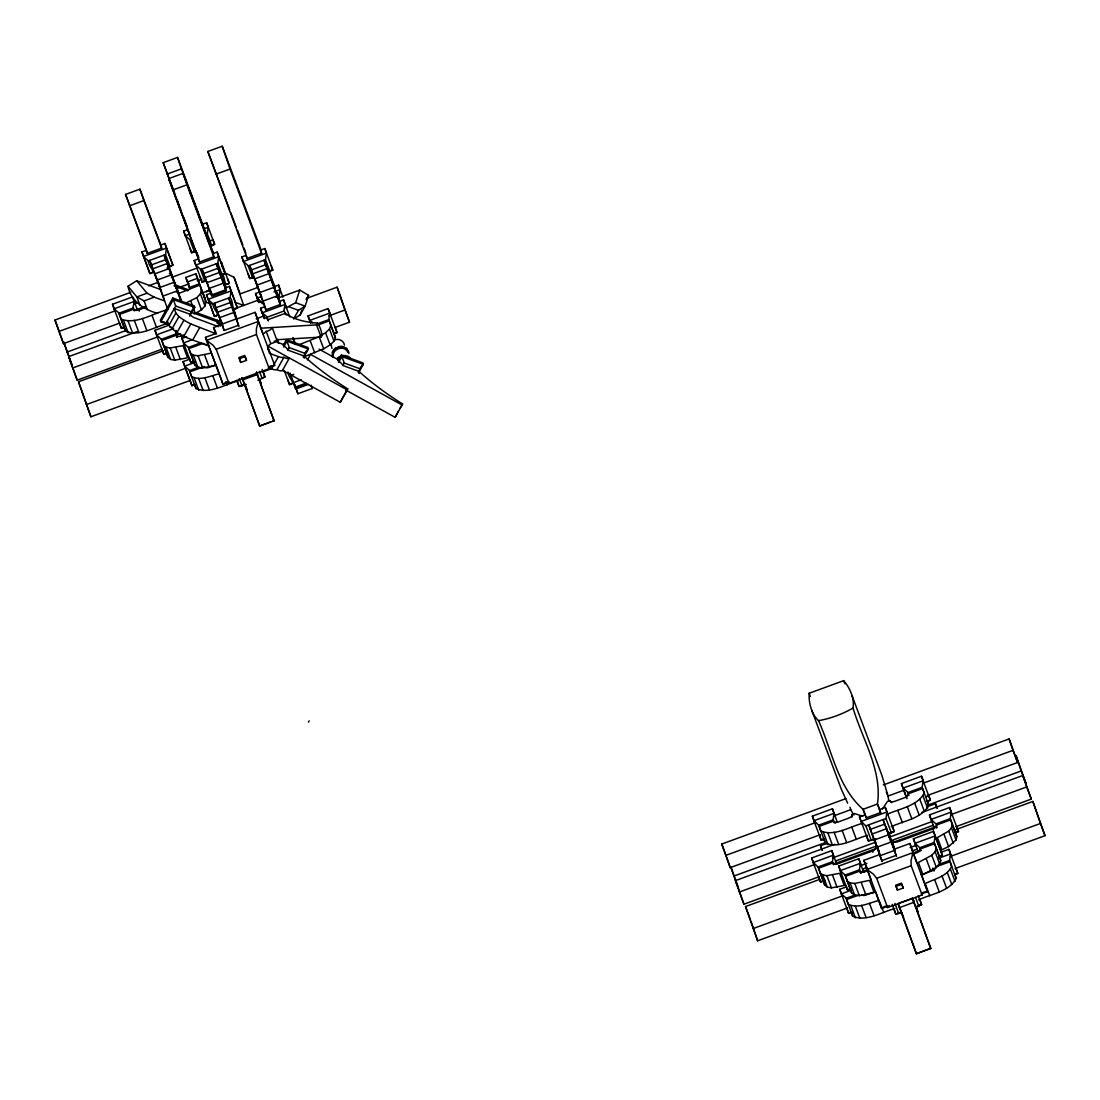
<?xml version="1.0" encoding="UTF-8"?>
<svg xmlns="http://www.w3.org/2000/svg" width="1100" height="1100" viewBox="0 0 1100 1100"><rect width="100%" height="100%" fill="white"/><g stroke="black" fill="none" stroke-linecap="round" stroke-linejoin="round"><path stroke-width="1.5" d="M851.991 817.149L852.225 814.289L854.343 813.519L862.826 816.2M331.114 343.887L331.897 348.439M175.849 330.509L176.825 336.971M186.065 302.899L196.886 297.66L200.42 293.81L201.396 289.589L199.843 285.038L178.489 293.562L168.685 267.314M190.809 301.166L195.387 313.363L201.451 309.856L204.985 305.993L205.961 301.785L204.407 297.22M955.268 832.054L956.835 836.605L956.051 839.974L948.599 846.56L941.93 849.764L937.365 837.567L948.736 831.105L951.473 827.791L952.256 824.423L950.702 819.857L936.334 825.11A4.592 2.406 -20.5 0 1 932.8 828.974L898.315 841.582A4.592 2.406 -20.5 0 1 893.227 840.881L893.681 842.091L936.787 826.334L936.334 825.11M124.493 327.181L121.399 328.322L114.098 308.811L134.2 301.455L133.141 306.845L134.379 310.915A4.592 2.406 -20.5 0 1 134.2 310.42L145.269 306.377M203.39 227.356L202.345 224.317L206.663 222.736L208.216 227.301L207.309 233.833L211.874 246.015L212.341 244.709L214.624 244.365L213.056 239.8L208.752 241.381L209.784 244.42M222.516 267.355L221.279 261.745L229.24 283.374L224.647 285.051M241.835 256.946L249.796 278.575L251.68 277.406L252.794 278.135L247.995 265.471L243.403 261.511L241.835 256.946L246.153 255.379L247.184 258.418L261.553 253.165L260.521 250.113L264.825 248.545L266.393 253.11L265.471 259.641L270.036 271.824L270.504 270.518L272.786 270.174L271.219 265.609M265.609 263.986L275.261 289.74L274.23 286.688L278.534 285.12L280.101 289.685L279.18 296.216L276.045 297.357M259.861 291.94L255.544 293.521L258.472 301.744A8.03 4.221 -20.5 0 1 262.391 303.738L263.835 303.215L265.911 309.746L280.28 304.494L279.235 301.441L283.553 299.874L285.106 304.439L284.048 309.829L285.56 314.627M906.909 798.655L902.976 788.15L923.093 780.794L922.171 787.325L928.758 805.296C921.814 818.565 903.774 820.765 891.261 826.705M939.18 855.91L940.747 860.461L939.675 863.94L936.361 867.46L922.982 874.665L918.404 862.482L931.782 855.277L935.11 851.758L936.183 848.279L934.615 843.714L920.246 848.966A4.592 2.406 -20.5 0 1 916.726 852.83L912.409 854.398M934.423 828.465L931.054 819.459L951.156 812.102L950.249 818.634L955.721 833.264L956.189 831.957L958.471 831.614L956.904 827.049M938.121 858.468L950.496 853.93L949.589 860.461L956.175 878.433C949.231 891.715 931.191 893.915 918.679 899.855M285.835 308L295.666 302.692L299.75 290.07L308.632 295.336L305.126 306.157L300.231 314.889L294.896 318.202M300.231 314.889L301.771 310.145M303.6 356.95L323.702 348.824L319.137 336.627L325.572 332.736L329.464 329.01L330.825 325.421L329.257 320.856L318.093 324.954M323.702 348.824L330.137 344.933L334.029 341.192L335.39 337.618L333.836 333.053M886.696 814.523C899.209 808.582 917.249 806.383 924.192 793.1L922.625 788.535L908.256 793.801A4.592 2.406 -20.5 0 1 904.723 797.651L894.671 801.336A4.592 2.406 -20.5 0 1 889.584 800.621L887.466 801.405L882.489 808.995M929.775 895.799L925.21 883.602C934.23 878.941 947.334 876.521 951.596 866.25L950.043 861.685L935.674 866.938A4.592 2.406 -20.5 0 1 932.14 870.801L921.305 874.761M268.538 367.868L271.494 368.954A9.652 3.671 29.3 0 0 276.994 369.641A5.404 2.062 29.3 0 0 282.507 370.329L340.285 402.256L347.724 388.877A136.551 51.961 29.3 0 1 303.971 356.001L287.911 350.116A8.03 3.053 29.3 0 0 284.185 346.087L283.663 344.561L274.216 341.11M340.285 402.256L347.724 388.877M345.62 389.964L395.12 417.326L398.461 411.207M395.12 417.326L402.572 403.947A134.571 51.205 29.3 0 1 358.93 371.374L342.856 365.489A8.03 3.053 29.3 0 0 339.144 361.474L338.621 359.947L319.124 349.181M267.712 346.459L270.793 343.626A5.404 2.833 -20.5 0 0 276.732 339.735L321.09 337.095L316.525 324.899L317.488 323.056A92.84 48.771 -20.5 0 1 285.106 313.404L267.864 319.715A8.03 4.221 -20.5 0 0 263.945 317.721L262.391 313.156M321.09 337.095L322.053 335.252A19.896 8.566 86.6 0 0 317.488 323.056M276.732 339.735L272.168 327.553A5.404 2.833 -20.5 0 1 266.214 331.43L263.147 334.276L255.131 312.331L236.445 319.165L238.535 325.256L224.166 330.509L222.076 324.431L213.565 327.539L215.641 333.63L205.48 337.343L222.97 384.271L229.24 381.975M191.441 313.308L194.755 307.395L194.246 305.869L172.81 298.018L160.339 320.224L160.861 321.75L168.52 324.555M169.18 324.486L165.976 323.304L175.67 306.034L172.81 298.018M209.591 346.28C195.759 340.464 179.107 337.343 168.919 325.394L175.849 313.06L174.281 308.495L190.355 314.38A4.592 1.746 29.3 0 0 193.559 317.405L218.488 326.686M171.999 328.928L178.929 316.58L175.849 313.06M176.99 332.544L183.92 320.21L178.929 316.58M165.976 323.304L164.271 322.025L160.861 321.75L173.333 299.544L194.755 307.395L192.28 309.815L189.654 315.618A4.592 1.746 29.3 0 0 189.887 316.085M183.879 336.27L190.809 323.936L216.521 333.946M192.692 340.093L199.609 327.759M220.522 326.164A8.03 3.053 29.3 0 0 217.305 323.084L217.484 320.334L218.006 321.846A8.03 3.053 29.3 0 1 221.224 324.926M217.305 323.084L218.006 321.846M293.576 319.028L298.471 310.31L305.126 306.157L295.666 302.692M283.113 345.551L286.44 339.639L307.863 347.476L308.385 349.002L304.219 356.4M283.635 347.077L286.962 341.151L286.44 339.639M271.494 368.954L278.424 356.62A9.652 3.671 29.3 0 0 283.924 357.308A5.404 2.062 29.3 0 0 289.424 357.995L282.507 370.329M276.994 369.641L283.924 357.308M287.911 350.116L289.286 347.641L286.962 341.151L308.385 349.002L305.91 351.423L303.284 357.225M307.464 359.893L310.544 354.406L402.05 404.993M338.058 360.938L341.385 355.011L362.808 362.862L363.33 364.375L359.178 371.786M338.58 362.45L341.907 356.538L341.385 355.011M342.856 365.489L344.245 363.027L341.907 356.538L363.33 364.375L360.855 366.809L358.229 372.611M308.468 722.081L309.155 720.844M400.249 408.045L402.572 403.947M217.154 252.12L225.115 273.749L222.833 274.093L222.365 275.399L217.8 263.216L218.721 256.685L217.154 252.12L212.85 253.688L213.881 256.74L199.512 261.993L168.657 178.654L183.026 173.401L213.345 254.32M306.048 299.489L308.632 295.336M157.657 313.294C144.196 309.98 130.57 300.589 127.999 286.248L136.675 280.761L160.683 289.548L164.588 300.96L154.248 297.165L147.029 293.191L136.675 280.761M299.021 344.768L317.653 337.301M333.809 340.368C337.782 337.893 343.915 340.312 344.451 345.153M189.379 233.558L163.185 162.676L177.554 157.424L213.702 253.866M247.335 258.789L207.845 151.484L222.214 146.231L261.415 250.827M167.09 174.089L181.459 168.836L177.554 157.424M147.4 253.715L125.551 194.425L139.92 189.173L161.453 246.62M129.456 205.837L143.825 200.571L139.92 189.173M172.562 190.066L186.931 184.814L183.026 173.401M215.669 174.295L230.038 169.042L222.214 146.231M183.673 231.137L191.634 252.78L193.518 251.597L194.631 252.326L189.833 239.663L185.24 235.702L183.673 231.137L187.976 229.57M185.24 235.702L189.833 234.025M203.624 228.979L208.216 227.301M152.955 272.415L149.889 273.543L141.928 251.914L146.231 250.333L147.276 253.371L161.645 248.119L160.6 245.08L164.917 243.499L172.879 265.127L169.812 266.255M166.994 267.933L172.879 265.127L166.471 248.064L143.481 256.479L148.321 260.906L165.564 254.595L166.471 248.064L164.917 243.499M167.819 309.581L151.319 264.935L165.688 259.683L164.12 255.117L175.532 285.161M196.226 251.089L191.634 252.78L190.066 248.215M211.558 245.492L214.624 244.365L206.663 222.736M152.708 268.854L167.076 263.587L165.688 259.683M154.55 273.928L168.919 268.675L167.076 263.587M194.164 260.521L202.125 282.15L204.009 280.981L205.123 281.71L200.324 269.046L195.731 265.086L194.164 260.521L198.481 258.954L199.512 261.993M169.4 273.776L170.844 273.254M195.731 265.086L218.721 256.685L225.115 273.749L220.522 275.426M156.846 280.17L171.215 274.918L181.074 301.345M119.776 323.043L63.47 343.64L55 320.031L130.845 292.298M148.596 285.808L158.276 282.26M171.38 277.461L196.666 268.221M200.558 269.514L217.8 263.216M119.845 323.757L121.399 328.322L123.282 327.14L124.396 327.869L118.69 312.771L114.098 308.811L112.53 304.246L132.646 296.89L135.053 303.586M189.929 288.722L185.804 277.447L195.855 273.762L204.861 298.444L203.17 293.274M159.596 287.581L173.965 282.329M147.029 293.191L136.868 296.918L127.999 286.248M217.924 268.304L225.748 289.781L211.379 295.034L203.555 273.556L217.924 268.304L216.356 263.739L222.186 279.455M197.423 278.327L187.371 282.012L189.324 287.485L199.375 283.814L195.855 273.762M243.403 261.511L266.393 253.11M205.04 277.764L219.409 272.498M58.905 331.444L115.211 310.846M134.502 303.793L137.72 302.61M176.33 288.489L189.2 283.786M197.244 280.844L202.07 279.084M140.099 305.525L136.868 296.918L144.086 300.891L154.248 297.165M162.8 296.175L177.169 290.909M205.191 281.036L202.125 282.15L201.603 280.637M176.261 292.064L177.691 291.541M118.924 313.239L133.292 307.986M248.229 265.939L265.471 259.641M206.841 282.741L221.21 277.489M167.31 323.62C154.151 327.058 139.081 337.012 125.51 331.21L119.377 314.462L133.746 309.21A4.592 2.406 -20.5 0 0 138.834 309.911L146.025 307.285M266.228 310.585L251.226 269.981L265.595 264.729L264.041 260.164L278.657 299.173M208.959 288.502L223.327 283.236M252.615 273.886L266.984 268.634L265.595 264.729M201.809 293.04L209.853 290.097M209.316 290.661L206.25 291.789L208.134 290.606L209.248 291.335M252.863 277.461L249.796 278.575L248.229 274.024M268.194 271.851L272.786 270.174L264.825 248.545M217.511 315.301L214.445 316.415L206.484 294.786L210.801 293.205L211.846 296.257L226.215 290.991L225.17 287.952L229.474 286.371L237.435 308.014L234.369 309.127M120.945 319.028C136.139 325.105 152.708 313.308 167.338 309.76M254.458 278.96L268.826 273.707L266.984 268.634M63.814 342.155L71.72 364.237L67.141 352.041L126.514 330.33M256.754 285.216L271.123 279.95L280.596 305.332M162.222 349.099L77.179 380.201L68.709 356.606L137.142 331.581M230.12 297.468C234.272 302.541 230.629 311.438 237.435 308.014L231.041 290.936L208.051 299.351L212.877 303.779L230.12 297.468L231.041 290.936L229.474 286.371M239.786 294.03L258.252 287.279M194.012 313.857L196.914 312.799L221.403 321.764L222.626 325.366M224.056 330.234L215.875 307.821L230.244 302.555L228.69 298.004L237.201 320.306M157.382 337.012L154.976 330.316L168.974 325.188M259.504 292.627L273.873 287.375M217.456 312.262L231.825 307.01L230.244 302.555M166.939 353.251L163.845 354.379L156.53 334.868L173.553 328.653M258.789 302.582L257.111 298.086L261.704 296.409M273.969 291.926L280.101 289.685M72.614 368.019L158.551 336.586M237.16 319.756L233.53 309.155L259.091 299.805M262.707 301.207L277.076 295.955M219.436 317.735L233.805 312.469L231.825 307.01M156.53 334.868L161.356 339.309L175.725 334.043M175.684 330.536L177.389 334.799L180.579 333.63M299.75 290.07L278.204 297.949L279.647 302.197M163.377 345.084L166.045 347.188L170.197 347.985L182.971 345.62L187.536 357.816L174.762 360.181L170.61 359.384L167.956 357.28L161.824 340.519L176.192 335.266A4.592 2.406 -20.5 0 0 181.28 335.968L184.333 334.854M268.317 320.925L266.365 316.291L262.116 312.84L260.562 308.275L264.866 306.694M184.401 345.097L181.995 338.401L186.629 336.696M221.829 324.211L236.197 318.959L238.989 326.48M262.116 312.84L285.106 304.439M193.958 361.336L190.864 362.464L183.549 342.966L192.844 339.57M190.479 380.353L90.887 416.776L78.513 381.769L163.611 350.639M306.707 298.306L337.123 287.169L349.511 322.19L335.046 327.47M256.204 318.835L264.014 315.975M266.942 317.268L284.185 310.97M183.549 342.966L188.389 347.394L201.149 342.719M203.211 343.351L188.843 348.618L194.975 365.365L197.917 367.373L202.647 367.95L215.779 365.31M268.428 367.647L274.697 365.351L258.252 321.461L206.525 340.381L212.933 345.097L216.178 349.25L256.41 334.524L256.341 329.216L258.252 321.461L255.131 312.331M195.016 384.56L191.923 385.701L183.04 361.625L189.241 359.37M310.461 322.603L308.041 315.906L328.157 308.55L330.577 315.246M195.442 362.23L184.607 366.19L189.2 370.15L196.02 388.589C209.742 394.419 224.964 384.299 238.26 380.848M310.736 323.469L309.609 320.471L329.725 313.115L328.157 308.55M86.323 404.594L186.175 368.074M328.928 315.851L344.946 309.994L337.123 287.169M189.434 370.618L199.018 367.111M317.625 323.73L328.804 319.646L329.725 313.115L337.026 332.613L333.933 333.754M215.545 365.021L209.357 367.29A4.592 2.406 -20.5 0 1 204.256 366.589L189.887 371.841L191.455 376.406C200.062 381.288 210.512 375.842 219.285 373.752M240.735 362.436L246.482 360.346L245.176 356.538L239.429 358.641L240.735 362.436L238.906 357.569L244.654 355.465L246.482 360.346M219.849 375.141L222.97 384.271L226.738 381.92L228.979 383.377L269.211 368.665L270.146 366.053L274.697 365.351L273.653 362.312M262.157 372.103L271.728 368.61M242.77 379.885L257.139 374.632L274.065 420.832L259.696 426.085L241.904 377.712M245.135 384.203L239.058 386.43L236.803 380.421M261.869 378.084L264.921 376.97L263.354 372.405M237.49 381.865L239.058 386.43L246.359 384.409M257.854 380.201L264.921 376.97L262.103 369.462M293.769 374.399L290.579 375.567L295.749 389.015L308.522 384.354M293.274 382.69L301.249 379.775M292.614 383.515L289.548 384.643L284.309 370.672M294.993 387.172L306.171 383.089M295.749 389.015L295.543 388.231L305.126 384.725M293.714 382.553L297.907 393.731L312.276 388.479L311.231 385.44M847.605 803.124L841.459 789.525L811.759 710.284A142.299 74.759 -20.5 0 1 809.16 693.261L843.645 680.652A142.299 74.759 -20.5 0 1 851.991 695.571L881.691 774.812L887.7 794.791M820.421 834.652L730.235 867.639L721.751 844.044L845.872 798.641M883.369 784.919L1009.112 738.939L1017.582 762.534L927.396 795.52M814.742 822.869L812.336 816.173L832.439 808.803L834.859 815.513M908.902 795.506L907.211 791.601L902.976 788.15L901.409 783.585L921.525 776.229L922.9 779.886M824.299 839.107L821.205 840.235L813.89 820.724L834.006 813.367L832.439 808.803M725.656 855.442L815.457 822.607M834.694 815.567L850.726 809.696L853.889 815.045M888.855 800.951L887.947 796.084L903.98 790.226M923.216 783.186L1013.018 750.338L1009.112 738.939M813.89 820.724L818.716 825.165L833.085 819.899L834.006 813.367L837.375 822.374M907.803 792.577L922.171 787.325M852.225 814.289A4.592 2.406 -20.5 0 1 848.691 818.152L838.64 821.824A4.592 2.406 -20.5 0 1 833.553 821.122L819.184 826.375L820.737 830.94C834.433 836.756 849.64 826.664 862.923 823.213M874.418 838.736L868.34 840.964L859.471 816.901L865.219 814.798L866.25 817.836L880.619 812.584L879.574 809.545L885.321 807.441L887.741 814.138M925.746 796.867L928.84 795.726L930.394 800.291L927.3 801.433M888.112 833.731L894.204 831.504L886.889 812.006L861.025 821.466L865.851 825.894L885.968 818.537L886.889 812.006L885.321 807.441M730.936 866.924L738.471 888.236L733.906 876.054L825.399 842.572M928.139 804.994L1021.254 770.935L1016.043 755.727L1025.819 783.131L1021.254 770.935M822.126 850.3L820.559 845.735L826.952 843.398M927.52 806.616L935.509 803.688L937.076 807.867M882.145 861.602L870.293 829.4L884.661 824.148L883.094 819.582L894.575 850.396M819.39 876.617L743.944 904.214L735.46 880.605L834.9 844.236M921.773 812.46L1022.821 775.5L1031.291 799.109L955.845 826.705M818.716 825.165L825.303 843.136C839.011 848.952 854.205 838.86 867.487 835.409M871.956 834.089L886.325 828.836L884.661 824.148M814.082 864.696L811.662 858L831.779 850.63L834.199 857.34M950.249 818.634L935.88 823.886L931.054 819.459L929.486 814.894L949.602 807.537L950.964 811.195M866.773 836.399L868.34 840.964L875.655 838.942M888.36 834.295L894.204 831.504L892.636 826.939M874.129 840.043L888.497 834.79L896.514 856.35M825.179 880.371L820.545 882.062L813.23 862.551L833.346 855.195L831.779 850.63M739.365 892.018L814.825 864.421M832.48 857.959L875.82 842.105M888.662 837.416L932.003 821.562M951.28 814.509L1026.726 786.912L1022.821 775.5M813.23 862.551L818.056 866.992L832.425 861.726L833.346 855.195L836.715 864.201M877.071 845.817L835.56 860.997L836.082 862.51A8.03 4.221 -20.5 0 0 834.749 864.091M890.161 841.019L933.268 825.261L933.79 826.774A8.03 4.221 -20.5 0 1 936.801 827.654M876.782 847.275L891.151 842.009M833.346 864.174L876.439 848.402M875.985 847.179A4.592 2.406 -20.5 0 1 872.465 851.043L837.98 863.651A4.592 2.406 -20.5 0 1 832.879 862.95L818.524 868.202L824.643 884.964L827.31 887.067L831.463 887.865L844.236 885.5L839.671 873.304L826.898 875.669L822.745 874.871L820.077 872.768M841.101 872.781L838.695 866.085L858.798 858.729L861.218 865.425M915.819 845.46L913.399 838.75L933.515 831.394L940.5 850.286M889.556 905.561L881.636 908.463L863.885 860.324L879.697 854.549L881.774 860.626L896.143 855.374L894.053 849.296L909.865 843.508L916.974 863.005M879.945 855.759L894.314 850.506M850.657 889.02L847.564 890.148L840.249 870.65L860.365 863.294L858.798 858.729M917.771 850.822L914.966 843.315L935.082 835.959L933.515 831.394M847.55 907.899L757.639 940.789L745.525 906.537L819.362 879.519M955.817 829.62L1032.872 801.433L1045 835.684L955.102 868.56M860.489 865.686L866.896 863.349M910.14 847.536L916.548 845.185M955.378 832.741L958.471 831.614L951.156 812.102M840.249 870.65L845.075 875.077L859.444 869.825L860.365 863.294L863.734 872.286M914.966 843.315L919.793 847.742L934.161 842.49L935.082 835.959L942.384 855.47L939.29 856.598M867.199 867.391L862.593 869.082L863.101 870.609A8.03 4.221 -20.5 0 0 862.139 871.654M912.56 850.809L917.18 849.117L917.702 850.63A8.03 4.221 -20.5 0 1 919.091 850.822M868.065 869.44L860.365 872.259A4.592 2.406 -20.5 0 0 860.984 873.015M913.014 853.009L920.7 850.19A4.592 2.406 -20.5 0 1 920.782 850.657M867.872 870.691L864.999 871.75A4.592 2.406 -20.5 0 1 859.911 871.035L845.543 876.301L851.675 893.049L854.617 895.056L859.348 895.634L874.129 892.54L869.564 880.344L854.769 883.451L850.053 882.86L847.096 880.866M851.716 912.244L848.622 913.385L839.74 889.309L845.928 887.054M941.201 852.197L948.942 849.365L950.304 853.023M921.264 893.97L927.602 891.646L912.986 852.638L867.006 869.454L873.414 874.17L876.673 878.309L911.157 865.7L911.075 860.393L912.986 852.638L909.865 843.508M850.589 890.477L841.308 893.874L845.9 897.834L852.72 916.273C866.415 922.089 881.622 911.996 894.905 908.559M753.074 928.593L843.136 895.648M950.372 856.433L1040.435 823.487L1032.872 801.433M846.134 898.301L855.718 894.795M938.41 864.559L949.589 860.461M859.361 894.85L846.588 899.525L848.155 904.09C857.89 909.315 869.44 902.605 879.23 900.419M875.339 891.577L866.058 894.974A4.592 2.406 -20.5 0 1 861.589 895.015M897.435 890.12L903.183 888.03L901.876 884.221L896.129 886.325L897.435 890.12L895.606 885.253L901.354 883.149L903.183 888.03M954.718 874.569L957.811 873.441L956.244 868.876M912.299 898.356L897.93 903.609L899.484 907.651L913.839 902.316L912.202 898.136M875.71 891.894L881.636 908.463L884.565 906.359L886.119 906.125L887.631 907.569L922.116 894.96L923.051 892.348L927.602 891.646L921.14 873.579M900.309 912.436L895.758 914.114L892.141 904.365M915.53 906.881L921.607 904.654L920.054 900.089M894.19 909.549L895.758 914.114L901.629 912.615L898.343 903.843M912.711 898.576L915.997 907.362L918.871 906.304L919.339 904.997L921.607 904.654L918.239 895.648M915.997 907.362A92.84 1.196 69.9 0 0 930.751 948.393L916.396 953.769L898.301 904.406M190.396 353.183L193.353 355.176L198.083 355.768L211.2 353.114M260.494 328.24L316.525 324.899M288.998 306.845L298.471 310.31M234.768 302.17L243.691 305.442L234.039 277.255L225.651 273.254M174.996 284.845L188.774 289.891M173.993 285.808L187.756 290.854M204.903 301.757L211.214 304.067M344.245 363.027L360.305 368.913M175.67 306.034L191.744 311.919M289.286 347.641L305.36 353.526M216.782 321.558L190.781 312.029L191.29 313.555A8.03 3.053 29.3 0 0 189.819 314.201M213.565 327.539L215.999 332.434M267.465 347.284L270.421 353.691M278.424 356.62L269.541 353.361L267.988 348.81M183.92 320.21L190.809 323.936M267.424 345.826L347.201 389.922M309.609 320.471L312.812 322.822M257.111 298.086L261.938 302.514M285.106 313.404L286.522 314.765M889.584 800.621L891.646 802.643M833.553 821.122L835.615 823.144M824.202 839.781L823.089 839.066L821.205 840.235L819.638 835.67M851.62 912.931L850.492 912.202L848.622 913.385L847.055 908.82M194.92 385.248L193.792 384.519L191.923 385.701L190.355 381.136M257.097 374.605L256.272 372.46M263.519 302.528L249.673 265.416L251.226 269.981M880.041 810.659L877.429 804.045C882.434 770.633 862.29 739.117 853.023 708.029A87.972 46.214 -20.5 0 0 851.991 695.571M865.15 814.591L863.06 809.311C837.595 787.077 831.957 750.269 818.537 720.651A87.972 46.214 -20.5 0 1 811.759 710.284M887.947 796.084L886.325 791.931M916.162 907.431L917.936 911.996L916.919 908.449M901.794 912.684L903.567 917.263M245.107 385L246.867 389.579L246.194 387.214M1013.018 750.338L1017.582 762.534M1026.726 786.912L1031.291 799.109M1040.435 823.487L1045 835.684M952.256 824.423L956.835 836.605M951.473 827.791L956.051 839.974M948.736 831.105L953.301 843.301M944.034 834.364L948.599 846.56M923.093 780.794L930.394 800.291L928.125 800.635L927.657 801.955M950.496 853.93L957.811 873.441L955.529 873.785L955.061 875.091M923.051 796.084L927.616 808.28M950.469 869.234L955.034 881.416M929.486 814.894L931.893 821.604M932.8 828.974L933.268 830.184M919.848 799.315L924.412 811.497M947.265 872.451L951.83 884.648M934.161 842.49L939.648 857.12L940.115 855.814L942.384 855.47L940.83 850.905M936.183 848.279L940.747 860.461M935.11 851.758L939.675 863.94M914.567 802.78L919.133 814.976M941.985 875.93L946.55 888.126M931.782 855.277L936.361 867.46M901.409 783.585L906.675 797.899M932.951 867.996L934.093 871.049M907.225 806.506L911.79 818.689M934.629 879.643L939.207 891.839M926.227 858.852L930.793 871.049M919.793 847.742L920.893 850.671M913.399 838.75L914.774 842.407M897.793 810.466L902.371 822.649M843.645 680.652L844.827 683.788M911.157 865.7L922.116 894.96M885.968 818.537L891.454 833.168M915.585 897.531L918.871 906.304M888.635 832.576L894.726 849.956M880.756 812.928L877.429 804.045L863.06 809.311L866.388 818.194M885.981 826.609L886.889 829.043M887.246 830.266L894.575 849.805M913.385 899.759L914.306 902.192M874.005 838.516L879.643 853.559M876.37 845.405L879.656 854.191M865.851 825.894L871.338 840.524M894.919 903.43L898.755 913.66M859.471 816.901L861.878 823.598M872.465 851.043L872.919 852.266M809.16 693.261L810.343 696.396M876.673 878.309L887.631 907.569M851.826 827.282L856.391 839.465M879.808 901.945L883.809 912.615M863.885 860.324L870.994 879.821M859.444 869.825L860.544 872.754M842.091 830.321L846.656 842.518M869.495 903.471L874.074 915.654M861.273 882.612L865.851 894.795M833.085 819.899L834.185 822.827M854.769 883.451L859.348 895.634M834.116 832.219L838.681 844.401M861.52 905.355L866.099 917.551M850.053 882.86L854.617 895.056M845.075 875.077L850.561 889.707L849.447 888.979L847.564 890.148L845.996 885.582M827.888 832.947L832.466 845.144M855.305 906.098L859.87 918.28M838.695 866.085L840.056 869.742M823.433 832.521L828.011 844.718M850.85 905.671L855.415 917.854M832.425 861.726L833.525 864.655M812.336 816.173L813.697 819.816M839.74 889.309L842.16 896.005M832.535 875.146L837.1 887.343M820.559 845.735L822.126 849.915M826.898 875.669L831.463 887.865M822.745 874.871L827.31 887.067M818.056 866.992L823.543 881.622L822.429 880.894L820.545 882.062L818.977 877.497M811.662 858L813.037 861.657M721.751 844.044L726.33 856.226M735.46 880.605L743.944 904.214M344.946 309.994L349.511 322.19M328.804 319.646L334.29 334.276L334.757 332.97L337.026 332.613L335.472 328.048M330.825 325.421L335.39 337.618M329.464 329.01L334.029 341.192M325.572 332.736L330.137 344.933M308.041 315.906L309.416 319.564M310.173 340.684L314.751 352.866M278.534 285.12L282.906 297.179M283.553 299.874L289.809 316.965M266.241 263.697L268.056 268.524M269.266 271.741L275.289 287.829M277.104 292.655L278.905 297.495M230.038 169.042L261.993 254.334M276.471 292.696L278.877 299.393M311.08 385.289L312.276 388.479M292.889 338.126L295.226 344.369M207.845 151.484L229.57 209.413M230.766 212.63L236.197 227.109M237.407 230.326L242.839 244.819M244.035 248.036L245.85 252.863M255.104 279.51L261.071 295.46M289.988 372.996L295.543 388.231M276.76 338.69L278.52 343.379M287.98 372.006C287.98 378.359 296.835 382.882 289.548 384.643L287.98 380.078M255.544 293.521L256.919 297.179M260.562 308.275L264.316 318.697M266.214 331.43L270.793 343.626M256.41 334.524L269.211 368.665M259.435 371.305L262.171 378.62M222.502 274.368C226.27 279.771 222.901 286.413 229.24 283.374L227.673 278.809M181.459 168.836L213.386 254.031M219.752 271.012L224.826 284.57M221.072 274.945L225.803 287.554M186.931 184.814L214.032 257.139M219.12 270.696L225.486 287.678M233.53 309.155L235.51 314.449M225.404 288.049L222.502 280.294M256.699 372.075L257.606 374.509M256.561 372.364L261.236 384.312L260.219 380.765M163.185 162.676L174.625 193.229M177.045 199.65L180.661 209.289M183.673 217.333L187.289 226.971M196.914 252.697L198.729 257.51M196.006 251.24L198.413 257.675M168.657 178.654L198.564 258.445M210.251 289.657L212.025 294.387M210.031 290.029L211.805 294.759M205.989 279.661L201.988 268.991L203.555 273.556M211.104 293.494L206.566 281.188M219.821 317.529L221.623 322.355M222.406 325.036L220.756 320.623M242.192 377.616L244.929 384.931A92.84 1.196 69.9 0 0 259.696 425.975L259.696 426.085M212.877 303.779C212.877 310.131 221.732 314.655 214.445 316.415L206.484 294.786M239.319 378.675L242.055 385.976M201.396 289.589L205.961 301.785M200.42 293.81L204.985 305.993M196.886 297.66L201.451 309.856M216.178 349.25L228.979 383.377M225.968 381.879L227.109 384.931M185.804 277.447L187.179 281.105M208.258 344.218L209.344 347.105M215.696 364.045L219.258 373.56M205.48 337.343L208.711 345.964M215.999 365.379L209.866 348.631M212.795 375.788L217.374 387.97M204.586 354.929L209.151 367.111M165.564 254.595L170.129 266.791M165.632 257.785L168.025 264.179M169.221 267.369L175.739 285.491M165.261 257.496L166.994 262.144M143.825 200.571L161.769 248.449M198.083 355.768L202.647 367.95M204.82 377.671L209.399 389.868M193.353 355.176L197.917 367.373M188.389 347.394L193.861 362.024L192.748 361.295L190.864 362.464L189.296 357.913M198.605 378.414L203.184 390.596M181.28 335.968L181.734 337.191M181.995 338.401L183.356 342.059M125.551 194.425L147.084 251.873M154.578 272.855L159.968 287.224M194.15 377.987L198.729 390.17M160.834 289.946L155.884 276.939M148.321 260.906C148.321 267.259 157.162 271.782 149.889 273.543L141.928 251.914M183.04 361.625L190.025 380.518M175.835 347.462L180.4 359.659M170.197 347.985L174.762 360.181M166.045 347.188L170.61 359.384M161.356 339.309L166.843 353.939L165.729 353.21L163.845 354.379L162.278 349.814M152.02 315.356L156.585 327.553M144.086 300.891L147.317 309.499M154.976 330.316L156.338 333.974M142.285 318.409L146.85 330.591M138.834 309.911L139.287 311.135M133.1 298.114L134.007 300.548M134.2 301.455L137.335 309.691M134.31 320.293L138.875 332.489M128.095 321.035L132.66 333.218M123.64 320.609L128.205 332.791M112.53 304.246L114.936 310.942M78.513 381.769L90.887 416.776M55 320.031L63.47 343.64M68.709 356.606L77.179 380.201M235.4 316.126L233.255 310.186M234.039 277.255L240.116 293.851M876.081 844.649L868.725 824.835L870.293 829.4M220.591 320.169L214.321 303.256L215.875 307.821M745.525 906.537L750.571 920.246M268.826 273.707L271.123 279.95M233.805 312.469L236.197 318.959M168.919 268.675L171.215 274.918M912.67 899.154L930.765 948.516M886.325 828.836L888.497 834.79M155.581 276.086L149.751 260.384L151.319 264.935M230.697 301.744L231.522 304.04M221.045 320.939L222.406 324.734M949.602 807.537L952.009 814.247M935.509 803.688L937.062 808.253M948.942 849.365L951.349 856.075M921.525 776.229L923.931 782.925M954.607 873.881L956.175 878.433M927.19 800.731L928.758 805.296M892.843 843.329L894.795 849.035M888.759 832.562L890.23 836.839M877.91 848.086L879.381 852.362M850.107 888.484L851.675 893.049M851.166 911.707L852.72 916.273M823.749 838.571L825.303 843.136M823.089 880.399L824.643 884.964M751.135 921.773L757.639 940.789M730.771 866.924L733.906 876.054M726.811 857.656L730.235 867.639M285.368 304.741L286.413 307.794M293.893 339.817L294.938 342.87M293.012 337.741L295.157 344.039M294.786 384.601L297.907 393.731M277.241 339.721L278.218 342.567M223.286 280.046L225.981 287.925M223.369 280.39L224.414 283.429M219.244 270.765L220.289 273.804M200.104 276.375L201.149 279.414M177.389 289.135L178.846 293.411M179.822 296.257L181.294 300.548M178.282 292.916L181.569 302.019M193.407 360.8L194.975 365.365M194.466 384.038L196.02 388.589M158.441 282.191L159.912 286.481M167.351 320.843L168.919 325.394M166.389 352.715L167.956 357.28M123.942 326.659L125.51 331.21M63.731 342.059L67.141 352.041M176.907 333.204L177.389 334.799M849.997 807.221L850.726 809.696M358.93 371.374L359.246 373.519M303.971 356.001L304.288 358.132M259.298 379.679A92.84 1.196 69.9 0 0 274.051 420.709L274.065 420.832M332.159 352.839A8.415 7.164 -18.9 0 1 335.789 347.957M337.755 346.981A8.415 7.164 -18.9 0 1 344.08 346.899M345.854 347.834A8.415 7.164 -18.9 0 1 347.243 349.154M348.164 350.79A8.415 7.164 -18.9 0 1 348.549 352.632M333.479 357.459A7.645 6.504 -18.9 0 1 338.374 348.728A7.645 6.504 -18.9 0 1 347.834 352.206M338.209 359.989A7.645 6.504 -18.9 0 1 339.721 358.751M332.626 357.335A8.415 7.164 -18.9 0 1 339.061 347.421A8.415 7.164 -18.9 0 1 348.81 353.389M334.565 349.346A7.645 6.504 -18.9 0 1 336.064 348.095M339.79 346.734A7.645 6.504 -18.9 0 1 343.599 347.132M337.26 358.449A8.415 7.164 -18.9 0 1 345.166 355.561M347.201 356.029A8.415 7.164 -18.9 0 1 350.377 358.284M337.686 358.462A7.645 6.504 -18.9 0 1 339.199 357.225M346.72 356.263A7.645 6.504 -18.9 0 1 348.343 357.115M337.521 359.219A8.415 7.164 -18.9 0 1 339.185 357.844M343.269 356.345A8.415 7.164 -18.9 0 1 350.639 359.054M907.184 928.18A92.84 1.196 69.9 0 0 916.383 953.659L916.396 953.769A19.896 0.743 -20.1 0 1 930.751 948.393M906.73 926.929A92.84 1.196 69.9 0 1 901.629 912.615M853.023 708.029A56.609 29.741 -20.5 0 1 818.537 720.651M936.76 827.324A4.592 2.406 -20.5 0 1 936.499 827.86M861.492 872.713A8.03 4.221 -20.5 0 1 861.768 872.19M169.991 327.181A8.03 4.221 -20.5 0 1 171.985 327.539M177.512 333.438A8.03 4.221 -20.5 0 0 176.646 336.49A4.592 2.406 -20.5 0 0 177.265 337.246M259.696 425.975A19.896 0.743 -20.1 0 1 270.531 421.96M272.319 421.328A19.896 0.743 -20.1 0 1 274.051 420.709M206.594 344.493A4.592 2.406 -20.5 0 1 203.445 343.778"/></g></svg>
